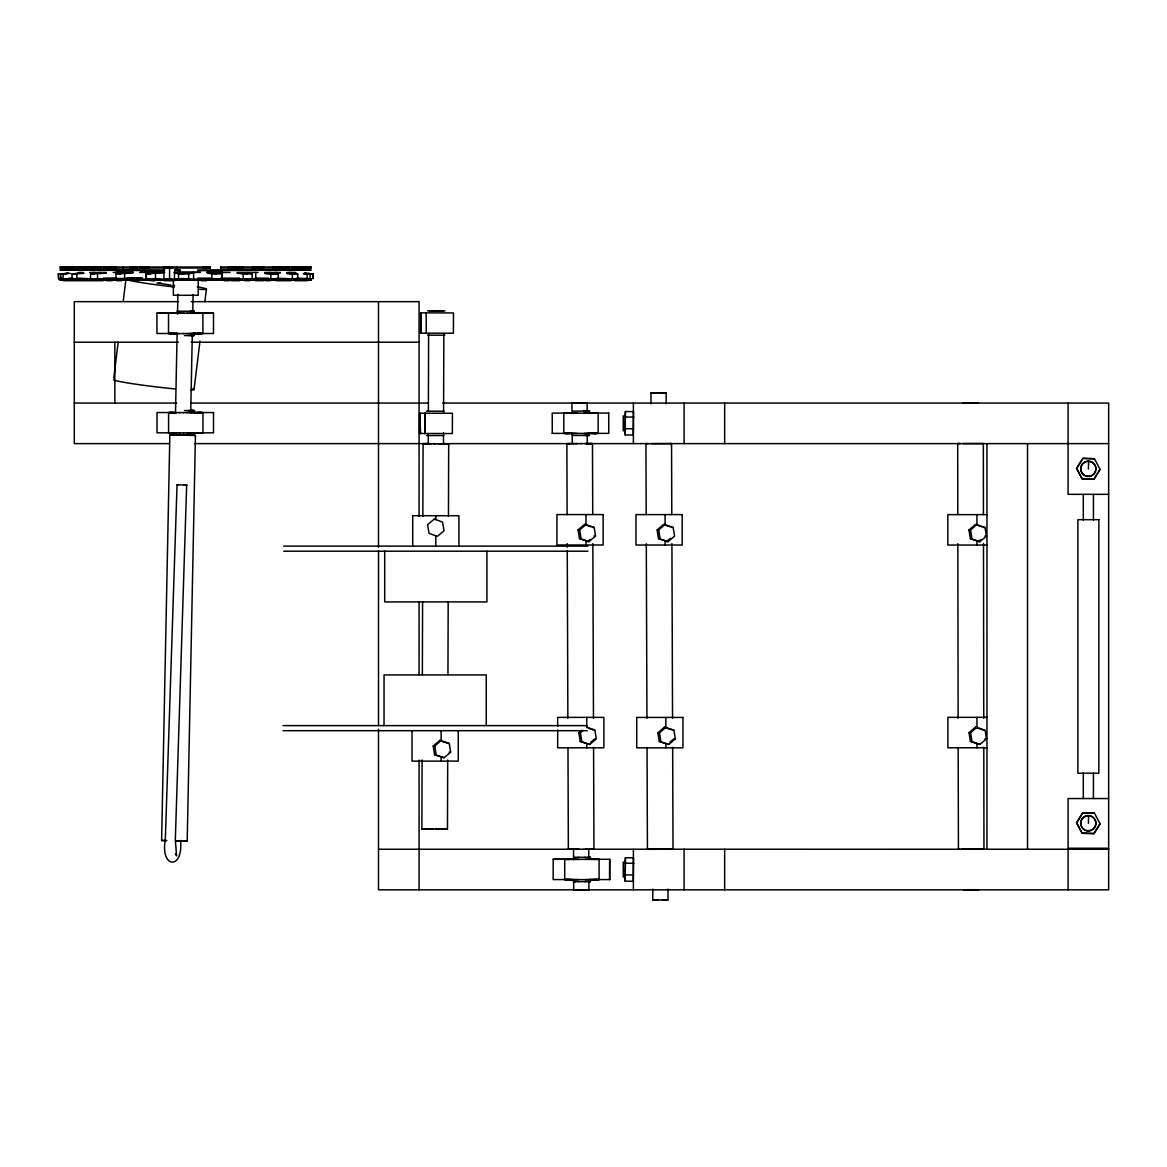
<?xml version="1.0" encoding="UTF-8"?>
<svg xmlns="http://www.w3.org/2000/svg" width="1167" height="1167" viewBox="0 0 1167 1167"><rect width="100%" height="100%" fill="white"/><g stroke="black" fill="none" stroke-linecap="round" stroke-linejoin="round"><path stroke-width="1.5" d="M419.624 413.206L419.58 433.482L452.373 433.555L452.417 413.278L419.624 413.206L420.601 433.482M419.974 433.482L420.018 413.206M420.689 312.858L420.645 333.135L453.423 333.208L453.467 312.931L420.689 312.858L420.922 317.935M421.024 333.135L421.068 312.858M425.036 433.497L425.08 413.22M425.24 433.497L425.284 413.22M426.291 333.149L426.145 312.873M433.278 829.095L421.87 829.008L422.089 759.936M422.352 674.511L422.585 601.793M422.848 516.368L423.081 443.664L427.808 443.65M431.878 443.723L428.274 443.679L428.304 434.591M428.377 410.93L428.61 334.506M443.518 432.811L443.475 443.737L437.625 443.737M443.577 412.797L443.825 334.55M421.87 829.008L447.472 829.095L447.69 760.023M447.953 674.599L448.186 601.895M448.449 516.456L448.682 443.752L442.57 443.708M625.133 434.926L625.424 411.528L633.535 411.645L633.243 435.043L625.133 434.926L624.856 429.456M625.133 881.129L625.424 857.73L633.535 857.847L633.243 881.245L625.133 881.129L624.928 877.015M166.4 840.634L161.615 840.488L169.857 434.941L195.443 435.451L187.201 840.999L175.867 840.838M175.488 413.395L177.107 334.039M177.501 314.186L177.909 294.347M190.732 411.893L192.263 336.14M192.745 312.698L193.109 294.653M175.984 854.171L175.458 853.631L176.596 855.878L175.327 839.773L186.662 485.107L177.048 484.801L165.32 839.613C160.054 868.7 183.642 870.217 180.52 840.444M1088.373 468.974L1088.636 461.388M1088.373 823.406L1088.636 815.806M625.118 416.196L625.424 411.528M625.118 862.398L625.424 857.73M625.235 862.982L625.381 861.829L625.191 877.03M113.768 378.02L118.188 342.106M123.279 300.823L125.934 279.278A40.568 1.867 7 0 0 174.379 287.009M194.028 389.603L199.995 341.129M204.867 301.626L206.413 289.051M221.774 273.982L222.036 272.465L222.036 280.08L221.774 273.982L207.711 273.224L216.843 273.982M625.308 415.963L625.191 430.827L625.074 429.952M211.898 273.982L211.825 279.176L203.51 280.08M145.773 273.982L146.371 272.465L146.371 280.08L145.773 273.982L163.234 272.728M151.229 279.832L152.775 279.832M225.479 280.08L225.931 279.161M1076.557 468.273L1082.772 458.354L1094.471 458.748L1100.073 469.382L1093.873 479.301L1082.159 478.908L1076.557 468.273L1082.159 478.908M1076.66 468.58L1081.984 460.061M1093.873 479.301L1100.073 469.382M1076.557 822.691L1082.772 812.772L1094.471 813.166L1100.073 823.8L1093.873 833.734L1082.159 833.326L1076.557 822.691L1082.159 833.326M1076.66 822.998L1082.772 812.772M1093.873 833.734L1100.073 823.8M578.073 529.906L584.623 524.319L594.149 527.411L595.535 536.061L588.999 541.648L579.474 538.57L578.073 529.906L579.649 529.906L586.199 524.319M587.424 541.648L590.035 539.417M657.123 529.935L663.658 524.362L673.184 527.44L674.584 536.105L668.035 541.678L658.509 538.6L657.123 529.935L658.684 529.935L665.234 524.362M666.459 541.678L670.383 538.337M433.19 746.019L439.74 740.447L449.251 743.525L450.652 752.19L444.102 757.762L434.576 754.684L433.19 746.019L434.766 746.019L441.316 740.447M586.943 727.143L594.893 730.221L596.279 738.886L589.729 744.458L580.218 741.381L578.817 732.716L581.443 730.484M578.817 732.716L580.393 732.716L583.019 730.484M590.779 742.227L594.703 738.886M657.896 732.759L664.446 727.172L673.957 730.25L675.357 738.915L668.808 744.502L659.282 741.424L657.896 732.759L659.472 732.759L666.021 727.172M669.858 742.27L673.782 738.915L675.357 738.915M968.975 529.964L975.524 524.377L985.036 527.455L986.436 536.12L979.886 541.707L970.375 538.629L968.975 529.964L970.55 529.964L977.1 524.377M978.311 541.707L980.936 539.475M969.018 732.686L975.568 727.099L985.094 730.177L986.48 738.842L979.944 744.429L970.419 741.337L969.018 732.686L970.594 732.686L977.144 727.099M153.767 280.08L155.328 280.08M94.046 273.982L95.286 273.224M244.384 280.08L245.055 279.774L242.94 280.08M156.859 282.925L171.213 285.156M215.866 279.176L213.08 280.08M174.496 280.08C180.579 277.804 187.464 278.402 193.62 280.08L193.62 272.465L188.66 273.982L178.522 273.982L174.496 272.465L174.496 280.08L232.306 280.08M121.178 280.08L115.985 278.855L115.985 273.982L121.178 272.465M247.71 280.08L252.145 278.855L252.145 273.982L247.71 272.465M195.385 435.466L194.466 435.466M161.615 840.488L166.75 840.532M216.522 280.08L218.083 280.08M250.657 280.08L253.268 279.467M182.504 280.08L188.66 278.855L188.66 273.982M173.941 333.543L168.529 333.529L168.529 313.252L171.666 313.223L156.947 313.223L156.947 333.499L178.463 333.499M197.267 333.543L202.883 333.529L202.883 313.237L197.398 313.267M168.529 333.529L174.146 333.514M174.014 432.869L168.588 432.855L168.588 412.578L174.087 412.564M197.456 412.593L202.956 412.578L202.956 432.855L197.34 432.884M168.588 432.855L173.635 432.84M202.898 432.869L197.544 432.84M569.219 433.424L563.792 433.409L563.792 413.118L569.292 413.103M584.259 413.133L598.16 413.118L598.16 433.395L592.544 433.424M563.792 433.409L569.408 433.38M595.535 433.409L592.748 433.38M598.102 433.409L594.849 433.38M570.152 879.612L564.726 879.597L564.726 859.32L570.225 859.291M593.478 879.612L599.094 879.597L599.094 859.306L593.595 859.335M564.726 879.597L570.342 879.582M74.455 273.982L78.568 273.224M267.126 280.08L271.78 279.482M93.039 279.059L90.559 278.855L90.559 273.982L99.997 272.465M156.947 313.223L178.463 313.208M195.414 333.499L193.182 333.499L213.503 333.499L213.503 313.208L194.626 313.267M213.503 412.549L213.503 432.84L194.816 432.826M608.707 413.103L608.766 433.365L588.314 433.365M568.621 413.103L572.545 413.089L552.224 413.103L552.283 433.365M572.88 879.568L553.158 879.568L553.216 859.277L573.508 859.277L572.486 859.291M609.699 859.277L609.641 879.568L609.699 859.277L589.247 859.277L591.625 859.291M239.921 280.08L252.145 278.855L235.632 279.613M211.898 278.855L209.841 279.161L209.914 280.182M208.747 279.832L210.702 279.54L207.595 279.832M264.821 273.384L270.875 273.982L270.875 278.855L227.755 279.176L227.755 280.182M269.417 280.08L278.257 278.855L278.257 273.982L269.417 272.465M207.07 280.08L211.708 279.467M271.853 280.08L277.192 279.394M211.592 280.08L221.774 278.855M85.074 280.08L72.048 278.855L72.048 273.982L83.455 272.655M115.985 273.982L132.746 273.034M202.577 279.832L205.129 279.54L201.483 279.832M213.007 279.832L216.158 279.467M61.939 273.982L68.634 273.224L60.772 273.982L60.772 278.855L64.637 279.161M271.663 279.176L263.348 280.08M289.737 279.409L286.353 279.774L289.927 279.482M115.591 272.567L118.917 272.232M265.886 280.08L268.833 279.774M90.559 273.982L106.314 273.136M286.849 279.905L290.466 279.555M115.314 272.538L133.301 272.232M235.836 279.92L240.723 279.467M238.637 280.08L241.832 279.774M286.601 280.08L293.15 279.467M58.35 273.982L58.656 278.855L58.35 273.982L62.128 273.691M72.048 273.982L83.893 273.384M90.924 272.772L94.454 272.465M294.376 280.08L301.349 279.467L294.478 280.08M58.496 273.982L62.041 273.691M121.762 272.538L125.321 272.232M60.772 273.982L70.356 273.384M118.421 272.538L122.039 272.232M219.25 279.832L222.766 279.54M267.155 279.161L270.875 278.855M304.616 279.059L307.14 278.855L307.14 273.982L303.566 273.691M219.498 279.832L224.472 279.424M217.295 279.832L221.074 279.54L216.931 279.832M262.269 279.555L255.733 280.08L255.733 272.465M262.342 280.08L278.257 278.855M304.864 279.263L310.057 278.855L310.057 273.982L304.864 273.486M258.49 280.08L265.522 279.526M295.163 280.08L301.947 279.555M292.917 280.08L300.094 279.555M293.807 280.08L297.731 279.774M200.607 279.832L205.538 279.467M218.798 279.832L224.764 279.453M289.562 279.059L311.166 278.767L296.783 278.154M296.812 280.08L300.838 279.774L287.097 280.08M292.654 280.08L296.783 279.774M275.295 280.08L281.728 279.613M310.057 278.855L305.068 279.205L305.01 280.182M295.878 280.08L302.851 279.584M213.094 279.832L218.112 279.496M277.221 280.08L282.502 279.715M295.645 280.08L302.209 279.613M216.041 279.832L221.453 279.467M289.314 280.08L297.716 279.511M290.437 280.08L299.511 279.467M1108.65 849.255L585.09 849.226M573.653 880.997L573.697 889.808L586.549 889.75M588.868 880.939L588.897 889.75L583.427 889.794M650.996 403.811L650.953 392.943L656.583 392.9L666.167 392.9L666.197 403.753M652.761 889.123L652.805 899.99L668.005 899.932L667.976 889.064M571.961 413.629L571.918 403.053L577.767 403.009M587.161 411.82L587.118 402.994L581.268 403.038M572.384 443.606L572.034 433.03M587.234 434.737L587.278 443.562L584.886 443.591M423.081 443.664L428.595 443.679M567.118 514.574L566.87 443.635L571.597 443.591M592.734 514.487L592.471 443.548L581.414 443.606M646.197 514.603L645.934 443.664L646.737 443.65M671.798 514.516L671.55 443.577L651.128 443.679M567.979 747.405L568.344 849.255L573.085 849.211M593.58 747.318L593.945 849.182L583.281 849.24M647.043 747.434L647.422 849.299L648.21 849.284M448.682 443.752L446.261 443.766M176.976 311.21L190.994 311.239M172.045 313.237L170.149 313.237L176.523 313.267M176.976 313.237L182.242 313.267M194.437 313.252L188.996 313.267M177.18 333.529L176.275 333.499M199.221 333.543L201.308 333.529L194.524 333.558M193.503 410.551L190.338 410.565M194.495 410.551L191.753 410.551M172.103 412.564L170.207 412.578L176.596 412.607M194.495 412.578L189.054 412.593M587.978 411.09L588.708 411.09L585.761 411.076M589.087 413.118L587.905 413.133M194.305 432.855L188.981 432.869M194.305 434.883L184.546 434.897M567.454 433.38L565.412 433.395L567.337 433.409M588.897 433.409L587.76 433.409M594.499 433.409L596.585 433.395L584.186 433.409M957.801 514.501L957.699 443.562L958.457 443.562M983.445 514.472L983.329 443.533L963.023 443.562M983.796 747.303L983.956 849.153L961.185 849.197M573.799 857.278L578.92 857.307M588.912 857.293L590.662 857.278L587.891 857.293M573.799 859.306L574.85 859.32M590.021 859.32L588.839 859.32M568.387 879.582L566.345 879.597L568.271 879.612M589.831 879.597L588.693 879.612M595.433 879.612L597.519 879.597L585.119 879.612M662.375 899.976L668.005 899.932M191.694 311.224L194.437 311.224L191.796 311.21M171.257 313.237L174.014 313.223M192.482 333.543L194.233 333.529L188.908 333.543M191.84 335.571L194.262 335.556L193.459 335.556M658.553 392.943L666.167 392.9M963.796 402.994L962.848 402.994L968.61 402.98M586.957 411.105L589.7 411.09L587.059 411.076M588.897 435.437L587.118 435.437L589.539 435.422L588.722 435.422M575.01 443.65L581.633 443.62M187.056 485.136L184.05 485.078M576.483 849.27L583.106 849.255M573.989 881.61L575.127 881.61M588.051 881.639L590.473 881.625L589.656 881.625M190.265 311.224L192.643 311.224M173.343 313.223L177.515 313.252M176.275 313.223L177.267 313.223M191.242 313.281L196.085 313.281M173.343 333.499L176.888 333.499M191.184 333.558L196.085 333.558M190.381 335.571L192.482 335.571M188.616 335.571L190.877 335.571M656.583 392.958L650.953 392.943M972.286 402.98L978.063 402.965L977.1 402.965M188.602 410.565L191.067 410.565M583.806 411.105L587.905 411.105M194.685 412.607L199.382 412.593M191.3 412.607L196.158 412.607M590.4 413.147L596.585 413.118L594.776 413.103M194.597 432.884L201.38 432.855L199.426 432.84M191.242 432.884L196.158 432.884M568.621 433.38L572.545 433.365M583.879 435.437L587.76 435.437M577.49 443.62L572.063 443.65L574.135 443.62M573.537 849.284L579.343 849.255M584.74 857.307L588.839 857.293M569.554 859.291L572.997 859.291M585.192 859.335L597.519 859.306L595.71 859.306M569.554 879.582L573.478 879.568M584.813 881.639L588.693 881.639M576.031 889.823L579.488 889.808M968.989 889.735L963.606 889.75L964.744 889.75M971.455 889.75L978.807 889.735L977.654 889.721M658.436 899.99L652.805 899.99M220.636 267.01L311.151 267.01L311.151 268.016L220.636 268.016M164.78 270.044L59.94 270.044L164.489 270.656M174.685 270.044L180.447 270.044M197.617 270.044L311.151 270.044L197.617 270.656M180.447 270.656L175.079 270.044M140.157 272.232L164.27 272.232M174.146 272.232L199.863 272.232M206.924 272.232L219.804 272.232M78.758 272.465L82.784 272.465M89.64 272.465L106.241 272.465M113.199 272.465L133.111 272.465M139.748 272.465L164.722 272.465M174.408 272.465L200.578 272.465M206.749 272.465L230.089 272.465M237.149 272.465L258.038 272.465M264.821 272.465L280.43 272.465M287.097 272.465L295.339 272.465M247.681 273.982L237.12 273.224L252.145 273.982M270.875 273.982L278.257 273.982M287.228 273.53L297.687 273.982L297.687 278.855M307.14 273.982L310.903 273.982M313.325 273.982L304.339 273.224L313.019 273.982L313.019 278.855L313.325 273.982L308.088 273.53M61.749 278.154L59.94 278.767L68.547 279.219M68.984 278.154L73.113 278.154M78.218 278.154L91.347 278.767M103.265 278.154L116.525 278.154M126.984 278.154L142.359 278.154L103.265 278.767M197.646 278.154L210.556 278.154M220.899 278.154L239.541 278.154M255.033 278.154L268.527 278.154M276.987 278.154L290.233 278.767L255.033 278.767M68.984 278.767L102.798 279.263M164.78 280.08L155.488 278.855L145.919 279.161M197.646 278.767L239.541 278.767M80.26 279.176L59.969 279.176L60.028 280.182L126.532 280.182M115.329 279.176L80.975 279.176L80.975 280.182M130.266 279.176L209.491 279.176L209.579 280.182M134.759 279.832L113.316 279.453M139.602 279.832L170.222 279.832M198.04 279.832L219.804 279.832M84.505 280.08L67.584 279.54M88.867 280.08L135.401 280.08M137.852 280.08L169.857 280.08M235.588 280.08L281.962 280.08M220.636 280.182L311.151 280.182L311.151 279.176L278.125 279.176L278.184 280.182M63.499 280.693L97.313 280.693M98.057 280.693L103.163 280.693M106.693 280.693L112.265 280.693M116.627 280.693L121.718 280.693M133.782 280.693L138.844 280.693M163.949 280.693L169.055 280.693M174.671 280.693L169.594 280.693L169.594 267.01L169.609 268.016M201.06 280.693L206.661 280.693M224.166 280.693L229.257 280.693M231.256 280.693L239.804 280.693M244.749 280.693L249.855 280.693M255.325 280.693L263.582 280.693M265.332 280.693L270.438 280.693M275.908 280.693L280.97 280.693M281.626 280.693L291.035 280.693M294.711 280.693L307.607 280.693M178.493 301.655L74.28 301.655L74.28 443.62L169.39 443.62M191.213 301.655L419.07 301.655L419.07 516.383M432.68 310.83C419.303 310.889 453.307 310.845 439.901 310.903M186.764 313.267L192.147 313.281M194.743 313.208L213.503 313.208M183.263 313.281L187.77 313.281M178.901 313.281L184.459 313.267M186.735 333.543L192.147 333.558M183.263 333.558L187.77 333.558M178.901 333.558L183.627 333.558M184.488 335.571L188.908 335.571M74.28 342.223L178.493 342.223M191.213 342.223L419.07 342.223M74.28 403.067L176.669 403.067M191.213 403.067L428.187 403.067M442.731 403.067L1108.65 403.067L1108.65 889.823L378.502 889.823L378.502 729.2M964.978 402.994L975.933 402.965M186.676 410.565L189.054 410.565M184.517 410.565L186.822 410.565M584.259 411.105L572.793 411.09M186.822 412.593L192.219 412.607M175.677 412.549L157.02 412.549L157.02 432.84L174.962 432.826M183.321 412.607L187.843 412.607M194.816 412.549L213.561 412.549M178.974 412.607L183.671 412.607M574.179 413.147L587.424 413.147M588.314 413.089L608.766 413.089M186.808 432.869L192.219 432.899M183.321 432.899L187.843 432.899M178.974 432.884L183.686 432.884M552.224 433.38L571.947 433.365M574.179 433.438L587.424 433.438M584.186 435.451L572.982 435.437M587.278 443.533L592.398 443.533M960.558 443.562L957.699 443.562M194.51 443.62L428.187 443.62M442.774 443.62L572.209 443.62M586.797 443.62L1108.65 443.62M1108.65 494.327L1068.082 494.327L1068.082 403.067M987.267 514.632L947.837 514.632L947.837 545.047L987.267 545.047M592.573 527.411L594.149 527.411M671.608 527.44L673.184 527.44M983.475 527.455L985.036 527.455M593.974 536.061L595.535 536.061M984.86 536.12L986.436 536.12M579.474 538.57L588.999 541.648M658.509 538.6L668.035 541.678M970.375 538.629L979.886 541.707M283.698 546.127L587.92 546.127M283.698 551.203L587.92 551.203M987.326 717.34L947.881 717.34L947.881 747.77L987.326 747.77M283.027 725.626L587.264 725.626M594.893 730.221L588.401 728.31M673.957 730.25L667.48 728.354M283.027 730.688L587.264 730.688M984.904 738.842L986.48 738.842M970.419 741.337L979.944 744.429M580.218 741.381L589.729 744.458M659.282 741.424L668.808 744.502M449.251 743.525L439.74 740.447M449.076 752.19L450.652 752.19M434.576 754.684L444.102 757.762M1108.65 798.549L1068.082 798.549L1068.082 848.249L1108.65 848.249M378.502 849.255L574.033 849.255M575.885 849.255L573.537 849.24L573.581 859.831M578.453 857.307L585.192 857.307M553.158 859.291L567.877 859.291M575.112 859.35L588.358 859.35M575.112 879.626L588.358 879.626M609.699 879.568L589.247 879.568L594.484 879.582M578.526 881.639L585.119 881.639M966.013 889.75L976.4 889.721M427.545 310.845L445.05 310.874M175.021 313.267L179.864 313.281M194.889 313.223L198.288 313.223M175.021 333.558L179.922 333.558M194.787 333.499L198.288 333.514M171.855 333.543L176.625 333.558M427.691 335.177L444.802 335.221M188.821 410.536L191.213 410.536M190.469 410.536L192.832 410.536M426.48 411.192L444 411.222M175.094 412.607L179.937 412.607M571.801 413.147L577.519 413.133M588.46 413.089L593.551 413.103M194.947 412.549L198.346 412.549M567.133 413.133L574.806 413.147M179.995 432.884L170.207 432.855L172.132 432.869M567.133 433.424L577.592 433.409M588.445 433.38L593.551 433.38M171.928 432.884L176.698 432.884M194.86 432.84L198.346 432.84M585.79 435.408L587.876 435.422M426.626 435.524L443.752 435.568M569.627 443.65L566.943 443.635M648.706 443.693L645.934 443.664M443.941 443.766L428.26 443.723M982.862 849.153L983.956 849.153M959.405 849.197L958.428 849.197L958.165 747.332M571.101 849.284L568.344 849.255M591.188 849.153L593.945 849.182M591.086 859.291L594.484 859.291M568.066 859.335L578.453 859.335M568.066 879.612L578.526 879.612M575.01 881.639L578.847 881.639M177.53 279.161L179.572 279.176L178.522 278.855L178.522 273.982M117.269 279.161L118.99 279.176L115.985 278.855M434.547 310.83L436.516 310.845M197.602 313.223L202.883 313.237M173.81 313.267L168.529 313.252M197.471 333.514L202.883 333.529M191.942 335.542L193.707 335.542M191.855 410.536L194.524 410.551M592.865 413.103L598.16 413.118M569.088 413.133L563.792 413.118M572.793 413.118L573.931 413.133M173.883 412.593L168.588 412.578M197.661 412.564L202.956 412.578M572.982 433.409L574.076 433.409M433.701 443.723L435.656 443.737M593.799 859.291L599.094 859.306M570.021 859.335L564.726 859.32M575.01 879.612L573.347 879.597M593.682 879.582L599.094 879.597M588.81 881.61L589.918 881.61M575.667 881.639L573.347 881.625L574.164 881.625M574.791 889.823L573.697 889.808M587.789 889.75L588.897 889.75M586.359 443.548L587.278 443.562M436.064 829.008L447.472 829.095M75.242 279.161L76.205 280.182M670.529 443.562L671.55 443.577M647.495 849.313L673.023 849.211L672.659 747.347M625.702 417.013L633.812 417.115M625.556 428.712L633.666 428.814M625.702 863.201L633.812 863.317M625.556 874.9L633.666 875.017M176.305 840.721L187.201 840.999M187.347 435.262L175.371 435.058M174.642 435.087L169.857 434.941M587.118 402.994L571.918 403.053M1082.057 478.601L1093.771 479.01M1082.874 813.078L1094.471 813.166M1082.057 833.019L1093.771 833.428M178.113 484.874L177.063 484.816M173.139 285.332L174.598 285.419M116.612 279.467L122.039 279.832M72.164 279.467L81.238 280.08M287.024 273.443L295.018 273.982M264.909 273.341L274.566 273.982M120.303 279.496L125.321 279.832M73.959 279.511L82.361 280.08M76.862 273.982L76.862 278.855L80.377 279.103M89.173 279.715L94.454 280.08M88.59 279.511L96.628 280.08M67.832 279.511L76.03 280.08M68.824 279.584L75.797 280.08M121.47 279.832L117.342 279.54L121.105 279.832M88.765 279.876L91.493 280.08M71.785 279.54L79.02 280.08M303.405 273.603L308.599 273.982M119.282 279.832L113.943 279.424M60.772 278.855L65.104 279.176M70.837 279.774L74.863 280.08M72.048 278.855L76.205 279.176M70.326 279.467L77.868 280.08M102.346 279.511L109.596 280.08M106.314 279.526L113.359 280.08M74.892 279.774L78.758 280.08M69.714 279.555L76.511 280.08M70.268 279.526L77.197 280.08M109.654 279.555L116.189 280.08M289.314 272.465L296.447 273.078M216.041 272.232L219.659 272.538M213.094 272.232L216.639 272.538M163.686 271.313L160.112 271.182L164.095 271.969M159.208 282.998L161.148 283.173M78.174 279.176L85.322 279.774L76.862 278.855M66.709 279.161L63.106 278.855L63.106 273.982M73.944 279.774L77.299 280.08M275.295 272.465L280.416 272.918M126.649 279.467L133.286 280.08M124.621 273.982L124.621 278.855L134.38 279.774M130.821 279.832L127.699 279.54L129.668 279.832M81.457 279.555L85.074 279.905M137.823 279.774L140.886 280.08M100.07 279.482L105.949 280.08M176.509 273.224L183.598 273.982M108.589 280.08L103.046 279.482M122.243 279.467L125.394 279.832M158.654 279.424L162.096 279.832M154.817 279.409L160.331 280.08M286.849 272.684L297.687 273.982M94.658 279.394L99.997 280.08M98.976 279.584L102.506 280.08M128.91 280.08L122.52 279.176M163.657 279.394L168.413 280.08M130.091 279.774L132.002 280.08M146.065 273.224L150.631 273.982M103.017 279.774L104.724 280.08M157.924 279.774L158.858 280.08M981.826 526.828L976.925 524.917L976.925 514.632M669.975 526.798L665.059 524.902L665.059 514.603M590.94 526.769L586.024 524.873L586.024 514.574M975.568 727.099L983.518 730.177M664.446 727.172L665.832 727.712L665.832 717.428M124.621 278.855L127.466 280.08M118.582 273.224L120.303 273.982M1094.471 458.748L1082.772 458.354M970.55 529.964L971.951 538.629M970.594 732.686L971.994 741.337M658.684 529.935L660.084 538.6M659.472 732.759L660.858 741.424M579.649 529.906L581.049 538.57M580.393 732.716L581.793 741.381M434.766 746.019L436.152 754.684M671.915 543.632L672.542 718.245M646.299 543.705L646.941 718.332M592.836 543.589L593.478 718.216M588.752 849.197L588.781 858.008M567.235 543.676L567.25 547.308M567.264 550.955L567.862 718.288M983.489 543.574L983.752 718.186M957.844 543.603L958.122 718.23M1093.435 494.487L1093.435 519.986M1093.435 773.196L1093.435 798.549M1083.297 494.487L1083.297 519.986M1083.297 773.196L1083.297 798.549M1068.082 849.255L1068.082 889.823M1027.529 443.62L1027.529 849.255M986.961 443.62L986.961 849.255M976.925 541.167L976.925 545.047M976.969 717.34L976.969 727.639M976.969 743.89L976.969 747.77M724.663 403.067L724.663 443.62M724.663 849.255L724.663 889.823M684.095 403.067L684.095 443.62M684.095 849.255L684.095 889.823M665.832 743.962L665.832 747.843M665.059 541.138L665.059 545.033M633.389 403.067L633.389 443.62M633.389 849.255L633.389 889.823M623.251 415.744L623.251 430.944M623.251 861.946L623.251 877.146M586.768 717.384L586.768 727.683M586.768 743.919L586.768 747.814M586.024 541.109L586.024 544.989M557.68 726.341L557.68 717.384L603.879 717.384L603.879 747.814L557.68 747.814L557.68 729.915M486.931 551.203L486.931 601.909L384.702 601.909L384.702 551.203M486.26 725.626L486.26 674.92L384.031 674.92L384.031 725.626M458.923 546.127L458.923 515.712L412.71 515.712L412.71 546.127M458.252 730.688L458.252 761.117L412.039 761.117L412.039 730.688M441.126 730.688L441.126 740.987M441.126 757.223L441.126 761.117M435.802 515.712L435.802 519.592M435.802 535.843L435.802 546.127M419.07 601.88L419.07 674.643M419.07 760.125L419.07 889.823M378.502 301.655L378.502 547.308M378.502 550.941L378.502 725.568M310.86 267.01L310.86 268.016M310.86 279.176L310.86 280.182M310.159 267.01L310.159 268.016M310.159 279.176L310.159 280.182M309.095 267.01L309.124 268.016M309.124 279.176L309.095 280.182M307.825 267.01L307.825 268.016M307.825 279.176L307.825 280.182M306.323 267.01L306.323 268.016M306.323 279.176L306.323 280.182M305.01 267.01L305.01 268.016M304.733 267.01L304.733 268.016M304.733 279.176L304.733 280.182M303.303 267.01L303.172 268.016M303.172 279.176L303.172 280.182M302.939 267.01L302.939 268.016M302.195 267.01L302.195 268.016M302.195 279.176L302.195 280.182M301.742 267.01L301.742 268.016M301.742 279.176L301.742 280.182M301.101 267.01L301.101 268.016M301.101 279.176L301.101 280.182M300.546 267.01L300.546 268.016M300.546 279.176L300.546 280.182M299.744 267.01L299.744 268.016M299.744 279.176L299.744 280.182M299.642 267.01L299.642 268.016M299.642 279.176L299.642 280.182M299.117 267.01L299.117 268.016M299.117 279.176L299.117 280.182M298.227 267.01L298.227 268.016M298.227 279.176L298.227 280.182M296.943 267.01L296.943 268.016M296.943 279.176L296.943 280.182M296.637 267.01L296.637 268.016M296.637 279.176L296.637 280.182M295.091 267.01L295.091 268.016M295.091 279.176L295.091 280.182M294.595 267.01L294.595 268.016M294.595 279.176L294.595 280.182M294.361 267.01L294.361 268.016M294.361 279.176L294.361 280.182M293.69 267.01L293.69 268.016M293.69 279.176L293.69 280.182M292.538 267.01L292.538 268.016M292.538 279.176L292.538 280.182M292.348 273.982L292.348 278.855M291.706 267.01L291.706 268.016M291.706 279.176L291.706 280.182M289.051 267.01L289.051 268.016M289.051 279.176L289.051 280.182M287.943 267.01L287.943 268.016M287.943 279.176L287.943 280.182M286.571 267.01L286.571 268.016M286.571 279.176L286.571 280.182M285.04 267.01L285.04 268.016M285.04 279.176L285.04 280.182M284.529 267.01L284.383 268.016M284.252 267.01L284.252 268.016M283.581 267.01L283.45 268.016M283.45 279.176L283.45 280.182M282.589 267.01L282.56 268.016M281.918 267.01L281.918 268.016M281.918 279.176L281.918 280.182M281.262 267.01L281.262 268.016M281.262 279.176L281.262 280.182M280.532 267.01L280.532 268.016M280.532 279.176L280.532 280.182M279.774 267.01L279.774 268.016M279.774 279.176L279.774 280.182M279.394 267.01L279.394 268.016M279.394 279.176L279.394 280.182M278.577 267.01L278.577 268.016M278.577 279.176L278.577 280.182M278.519 267.01L278.519 268.016M278.519 279.176L278.519 280.182M278.125 267.01L278.14 268.016M276.623 267.01L276.623 268.016M276.623 279.176L276.623 280.182M275.179 267.01L275.179 268.016M275.179 279.176L275.179 280.182M273.968 267.01L273.968 268.016M273.968 279.176L273.968 280.182M273.661 267.01L273.661 268.016M273.661 279.176L273.661 280.182M273.049 267.01L273.049 268.016M273.049 279.176L273.049 280.182M263.946 267.01L263.946 268.016M263.946 279.176L263.946 280.182M263.932 267.01L263.786 268.016M263.932 279.176L263.786 280.182M263.654 267.01L263.654 268.016M263.654 279.176L263.654 280.182M262.998 267.01L262.998 268.016M262.998 279.176L262.998 280.182M260.679 267.01L260.679 268.016M260.679 279.176L260.679 280.182M259.191 267.01L259.191 268.016M259.191 279.176L259.191 280.182M258.097 267.01L258.097 268.016M258.097 279.176L258.097 280.182M257.601 267.01L257.601 268.016M257.601 279.176L257.601 280.182M256.04 267.01L256.04 268.016M256.04 279.176L256.04 280.182M254.596 267.01L254.596 268.016M254.596 279.176L254.596 280.182M253.37 267.01L253.37 268.016M253.37 279.176L253.37 280.182M253.079 267.01L253.079 268.016M253.079 279.176L253.079 280.182M252.466 267.01L252.466 268.016M252.466 279.176L252.466 280.182M243.349 267.01L243.349 268.016M243.349 279.176L243.349 280.182M243.072 267.01L243.203 268.016M243.217 273.982L243.217 278.855L240.227 279.161L240.081 280.182M243.072 279.176L243.203 280.182M242.4 267.01L242.4 268.016M242.4 279.176L242.4 280.182M241.525 267.01L241.379 268.016M241.525 279.176L241.379 280.182M240.081 267.01L240.081 268.016M238.593 267.01L238.593 268.016M238.593 279.176L238.593 280.182M237.018 267.01L237.018 268.016M237.018 279.176L237.018 280.182M236.186 267.01L236.186 268.016M236.186 279.176L236.186 280.182M235.442 267.01L235.442 268.016M234.669 267.01L234.669 268.016M234.669 279.176L234.669 280.182M234.013 267.01L234.013 268.016M233.079 267.01L233.079 268.016M233.079 279.176L233.079 280.182M232.787 267.01L232.787 268.016M232.496 267.01L232.496 268.016M231.868 267.01L231.868 268.016M231.533 267.01L231.533 268.016M231.533 279.176L231.533 280.182M230.147 267.01L230.03 268.016M230.03 279.176L230.147 280.182M229.009 267.01L229.009 268.016M229.009 279.176L229.009 280.182M228.922 267.01L228.922 268.016M228.922 279.176L228.922 280.182M228.149 267.01L228.207 268.016M228.207 279.176L228.149 280.182M227.755 267.01L227.769 268.016M220.928 267.01L220.928 268.016M220.928 279.176L220.928 280.182M210.22 279.176L210.22 280.182L130.266 280.182L130.296 279.176M210.104 267.01L210.104 268.016M210.104 279.176L210.104 280.182M209.914 267.01L209.914 268.016M209.579 267.01L209.579 268.016M209.229 267.01L209.229 268.016M209.229 279.176L209.229 280.182M208.689 267.01L208.689 268.016M208.689 279.176L208.689 280.182M208.193 267.01L208.193 268.016M208.193 279.176L208.193 280.182M207.478 267.01L207.478 268.016M207.478 279.176L207.478 280.182M206.865 267.01L206.865 268.016M206.865 279.176L206.865 280.182M206.048 267.01L206.048 268.016M206.048 279.176L206.048 280.182M204.488 267.01L204.488 268.016M204.488 279.176L204.488 280.182M203.612 267.01L203.612 268.016M203.612 279.176L203.612 280.182M202.912 267.01L202.912 268.016M202.912 279.176L202.912 280.182M198.23 280.08L198.23 295.28L173.358 295.28L173.358 280.08M176.684 267.01L176.684 268.016M172.308 267.01L172.308 268.016M171.534 267.01L171.534 268.016M171.534 279.176L171.534 280.182M171.126 267.01L171.126 268.016M169.988 267.01L169.988 268.016M169.988 279.176L169.988 280.182M169.609 279.176L169.609 280.182M168.588 267.01L168.588 268.016M168.588 279.176L168.588 280.182M168.369 267.01L168.267 268.016M168.369 279.176L168.267 280.182M167.435 267.01L167.435 268.016M167.435 279.176L167.435 280.182M167.187 267.01L167.187 268.016M167.187 279.176L167.187 280.182M166.589 267.01L166.589 268.016M166.589 279.176L166.589 280.182M166.429 267.01L166.429 268.016M166.429 279.176L166.429 280.182M166.079 267.01L166.122 268.016M166.079 279.176L166.122 280.182M164.635 267.01L164.635 268.016M164.635 279.176L164.635 280.182M163.949 267.01L163.949 279.176M155.488 273.982L155.488 278.855M149.274 267.01L149.274 268.016M149.157 267.01L148.968 268.016M148.632 267.01L148.632 268.016M148.282 267.01L148.282 268.016M147.742 267.01L147.742 268.016M147.246 267.01L147.246 268.016M145.933 267.01L145.933 268.016M144.431 267.01L144.431 268.016M142.841 267.01L142.841 268.016M141.28 267.01L141.28 268.016M139.85 267.01L139.85 268.016M137.21 267.01L137.21 268.016M135.62 267.01L135.62 268.016M134.074 267.01L133.884 268.016M133.884 279.176L134.074 280.182M132.688 267.01L132.688 268.016M132.688 279.176L132.688 280.182M132.527 267.01L132.527 268.016M132.527 279.176L132.527 280.182M130.733 267.01L130.733 268.016M130.733 279.176L130.733 280.182M130.646 267.01L130.646 268.016M130.646 279.176L130.646 280.182M130.266 267.01L130.296 268.016M122.987 267.01L122.987 268.016M122.987 279.176L122.987 280.182M115.737 267.01L115.781 268.016M115.781 279.176L115.737 280.182M114.847 342.223L114.847 403.067M114.643 267.01L114.643 268.016M114.643 279.176L114.643 280.182M113.535 267.01L113.651 268.016M113.535 279.176L113.651 280.182M112.178 267.01L112.178 268.016M112.178 279.176L112.178 280.182M110.661 267.01L110.661 268.016M109.071 267.01L109.071 268.016M107.524 267.01L107.524 268.016M107.524 279.176L107.524 280.182M106.401 267.01L106.401 268.016M106.401 279.176L106.401 280.182M106.139 267.01L106.139 268.016M106.139 279.176L106.139 280.182M104.986 267.01L104.986 268.016M104.986 279.176L104.986 280.182M104.826 267.01L104.826 268.016M104.826 279.176L104.826 280.182M104.155 267.01L104.155 268.016M104.155 279.176L104.155 280.182M100.873 267.01L100.873 268.016M100.873 279.176L100.873 280.182M100.712 267.01L100.712 268.016M100.712 279.176L100.712 280.182M100.143 267.01L100.143 268.016M100.143 279.176L100.143 280.182M99.21 267.01L99.21 268.016M99.21 279.176L99.21 280.182M97.97 267.01L97.97 268.016M97.97 279.176L97.97 280.182M97.517 273.982L97.517 278.855M96.525 267.01L96.525 268.016M96.525 279.176L96.525 280.182M95.49 267.01L95.49 268.016M95.49 279.176L95.49 280.182M94.833 267.01L94.95 268.016M93.375 267.01L93.375 268.016M91.887 267.01L91.887 268.016M91.887 279.176L91.887 280.182M90.603 267.01L90.661 268.016M90.661 279.176L90.603 280.182M90.063 267.01L90.063 268.016M90.063 279.176L90.063 280.182M89.611 267.01L89.611 268.016M89.611 279.176L89.611 280.182M89.29 267.01L89.29 268.016M89.29 279.176L89.29 280.182M89.13 267.01L88.955 268.016M87.904 267.01L87.744 268.016M86.446 267.01L86.446 268.016M86.154 267.01L86.154 268.016M85.556 267.01L85.556 268.016M84.87 267.01L84.87 268.016M84.622 267.01L84.622 268.016M83.557 267.01L83.557 268.016M83.265 267.01L83.295 268.016M83.265 279.176L83.265 280.182M82.142 267.01L82.201 268.016M82.201 279.176L82.142 280.182M81.821 267.01L81.821 268.016M81.821 279.176L81.821 280.182M81.457 268.016L81.398 267.01L81.296 268.016M81.457 279.176L81.398 280.182L81.296 279.176M80.975 267.01L80.961 268.016M80.859 267.01L80.727 268.016M80.859 279.176L80.727 280.182M80.538 267.01L80.538 268.016M80.538 279.176L80.538 280.182M79.779 267.01L79.779 268.016M79.779 279.176L79.779 280.182M79.531 267.01L79.531 268.016M79.531 279.176L79.531 280.182M78.889 267.01L78.889 268.016M78.889 279.176L78.889 280.182M78.554 267.01L78.554 268.016M78.554 279.176L78.554 280.182M77.095 267.01L77.095 268.016M76.205 267.01L76.205 268.016M75.519 267.01L75.519 268.016M73.944 267.01L73.944 268.016M73.594 267.01L73.594 268.016M72.471 267.01L72.471 268.016M72.471 279.176L72.471 280.182M71.566 267.01L71.566 268.016M71.566 279.176L71.566 280.182M71.187 267.01L71.187 268.016M71.187 279.176L71.187 280.182M70.72 267.01L70.72 268.016M70.72 279.176L70.72 280.182M70.18 267.01L70.18 268.016M70.18 279.176L70.18 280.182M69.539 267.01L69.553 268.016M69.553 279.176L69.539 280.182M69.101 267.01L69.101 268.016M69.101 279.176L69.101 280.182M68.153 267.01L68.153 268.016M66.607 267.01L66.607 268.016M65.016 267.01L65.016 268.016M64.243 267.01L64.243 268.016M63.499 267.01L63.499 268.016M63.499 279.176L63.499 280.182M62.157 267.01L62.157 268.016M62.157 279.176L62.157 280.182M61.078 267.01L61.078 268.016M61.078 279.176L61.078 280.182M60.334 267.01L60.334 268.016M60.334 279.176L60.334 280.182M1084.347 829.854A7.6 7.6 0 0 1 1082.29 818.826A7.6 7.6 0 0 1 1093.45 817.746A7.6 7.6 0 0 1 1093.552 828.949M1091.947 830.116A7.6 7.6 0 0 1 1086.141 830.671M192.336 388.903A40.568 1.867 7 0 1 190.775 389.997M174.962 388.903A40.568 1.867 7 0 1 113.549 379.815M197.354 286.805A40.568 1.867 7 0 1 198.842 289.285M139.894 279.511A40.568 1.867 7 0 1 154.584 280.941M434.357 519.052L427.589 524.639L429.033 533.304L437.246 536.382L444.029 530.795L442.585 522.13L434.357 519.052M170.149 333.529L172.06 333.543L170.149 333.529M201.38 412.578L199.44 412.593L201.38 412.578M565.412 413.118L567.191 413.133L565.412 413.118M566.345 859.306L568.125 859.32L566.345 859.306M193.43 311.224L192.701 311.224L193.459 311.21M210.22 267.01L59.969 267.01L60.028 268.016L210.22 268.016L210.22 267.01M603.135 514.574L556.936 514.574L556.936 544.989L603.135 544.989L603.135 514.574M682.184 514.603L635.971 514.603L635.971 545.033L682.184 545.033L682.184 514.603M1098.847 519.68L1077.885 519.68L1077.885 773.196L1098.847 773.196L1098.847 519.68M682.958 717.428L636.744 717.428L636.744 747.843L682.958 747.843L682.958 717.428M222.751 272.538L219.498 272.232L222.809 272.567M262.108 268.016L262.108 267.01L261.977 268.016M262.108 280.182L262.108 279.176L261.977 280.182M131.55 268.016L131.55 267.01L131.419 268.016M131.55 280.182L131.55 279.176L131.419 280.182M115.402 268.016L115.402 267.01L115.343 268.016M115.402 280.182L115.402 279.176L115.343 280.182M1084.347 475.421A7.6 7.6 0 0 0 1095.973 469.236A7.6 7.6 0 0 0 1084.799 462.263A7.6 7.6 0 0 0 1084.347 475.421M1084.245 475.129A7.6 7.6 0 0 0 1095.871 468.93A7.6 7.6 0 0 0 1084.697 461.972A7.6 7.6 0 0 0 1084.245 475.129M1084.245 829.547A7.6 7.6 0 0 0 1095.871 823.362A7.6 7.6 0 0 0 1084.697 816.389A7.6 7.6 0 0 0 1084.245 829.547"/></g></svg>
